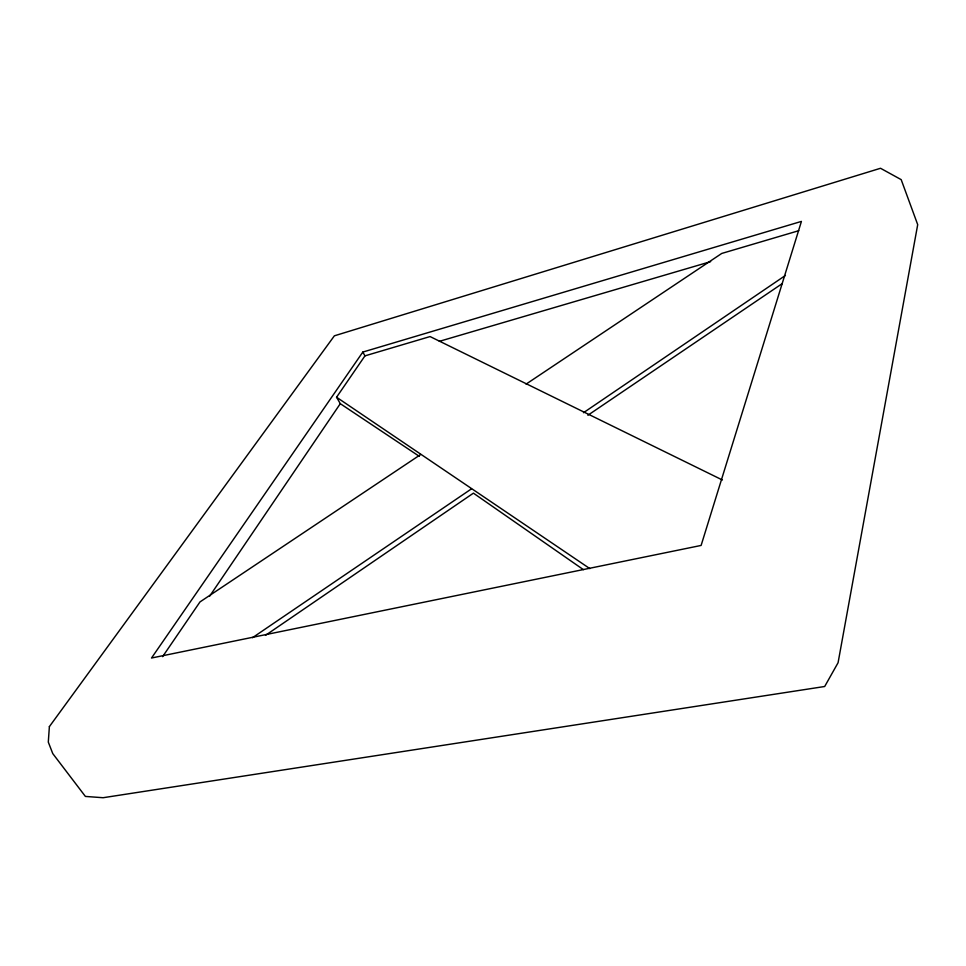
<?xml version="1.0" encoding="UTF-8"?>
<svg xmlns="http://www.w3.org/2000/svg" width="966" height="966" viewBox="0 0 966 966"><rect width="100%" height="100%" fill="white"/><g stroke="black" fill="none" stroke-linecap="round" stroke-linejoin="round"><path stroke-width="1.45" d="M209.598 596.264L340.298 403.679L336.566 397.231L364.955 355.862L430.075 336.566L722.411 479.993M162.602 656.651L199.986 601.927L420.729 454.491M362.818 352.071L151.517 658.015L701.111 545.44L801.43 221.407L362.818 352.071L364.955 355.862M265.481 635.362L473.425 493.155L583.416 569.65M252.476 637.705L471.493 488.844M583.488 412.711L785.43 275.455M587.883 415.259L782.375 283.509M526.084 384.118L721.747 253.442L798.785 230.693M439.325 341.348L710.65 261.641M340.298 403.679L419.341 456.363M336.566 397.231L589.852 568.624M49.375 726.625L48.3 742.105L52.756 753.577L85.394 796.431L103.084 797.723L824.686 686.5L838.077 662.724L917.7 224.643L901.181 179.628L880.521 168.277L334.381 335.818L49.375 726.625"/></g></svg>
